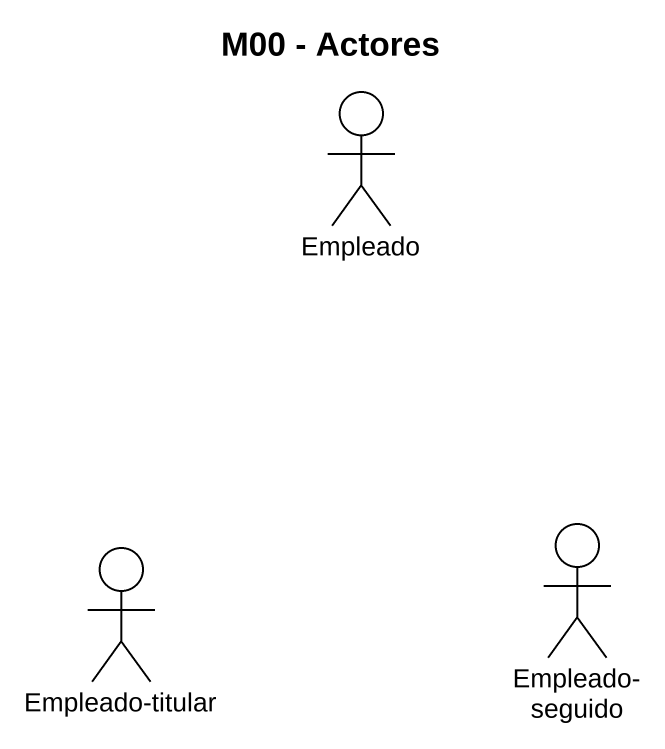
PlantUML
@startuml
title M00 - Actores
actor Empleado
actor "Empleado-titular" as Empleado_titular
actor "Empleado-seguido" as Empleado_seguido
@enduml
